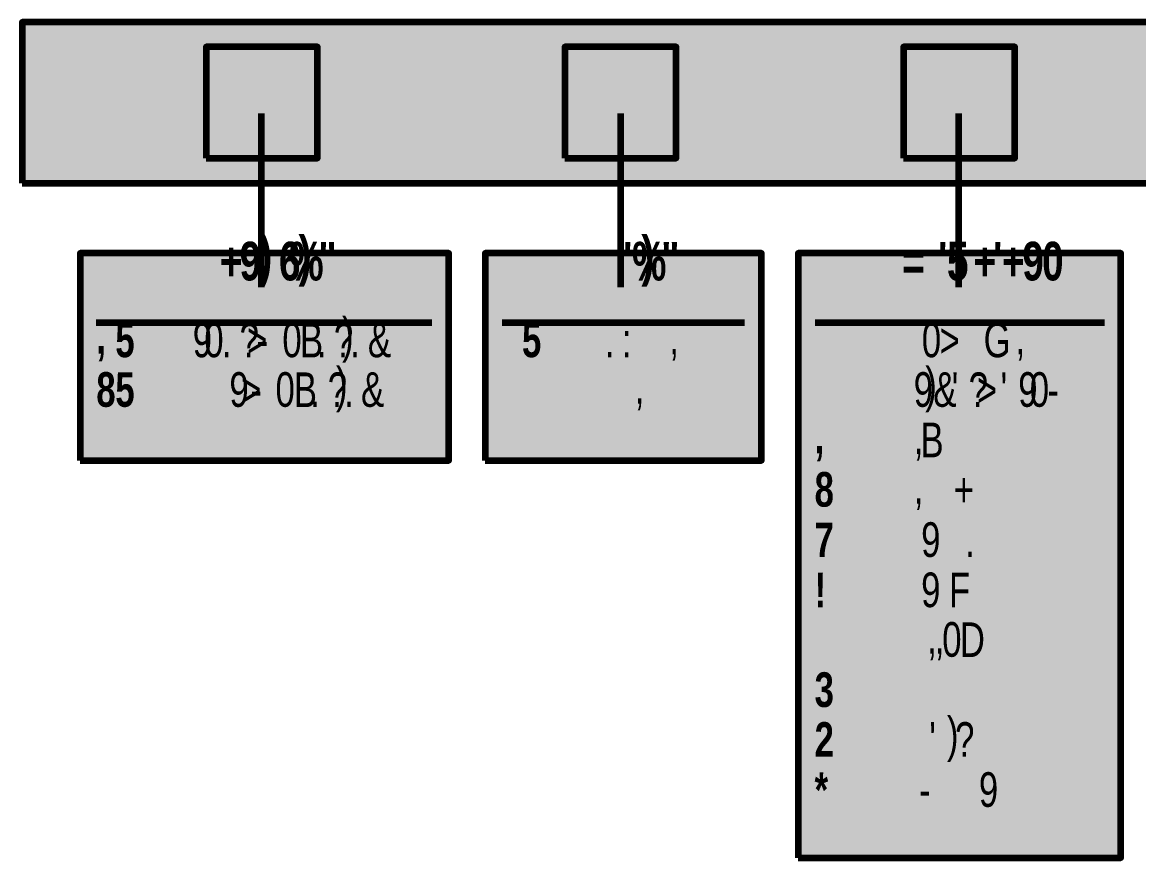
# Model space of a CAD drawing. Header units: inches. Extents: x 19 to 378, y -1 to 556.
# Drawn here: x 19 to 201.7, y 183.2 to 319.9 of the extents above; entities that cross this region are included whole.
import ezdxf

# ---------------------------------------------------------------- set-up
doc = ezdxf.new("R2010")
doc.units = ezdxf.units.IN
for name, color, linetype, lineweight in [('H', 7, 'CONTINUOUS', 100), ('P', 250, 'CONTINUOUS', 100), ('Text', 250, 'CONTINUOUS', 100)]:
    doc.layers.add(name, color=color, linetype=linetype, lineweight=lineweight)
doc.styles.get("Standard").update_dxf_attribs({"font": 'txt', "width": 0.75})

msp = doc.modelspace()

# ---------------------------------------------------------------- hatches: boundary and pattern name
at = {"layer": 'H', "linetype": 'CONTINUOUS'}
for color, points in [(0, [(19, 293.56), (377.89, 293.56), (377.89, 319.89), (19, 319.89)]), (7, [(49.11, 297.67), (67.33, 297.67), (67.33, 315.89), (49.11, 315.89)]), (7, [(107.78, 297.67), (126, 297.67), (126, 315.89), (107.78, 315.89)]), (7, [(163.22, 297.67), (181.44, 297.67), (181.44, 315.89), (163.22, 315.89)]), (7, [(28.44, 248.22), (88.78, 248.22), (88.78, 282.11), (28.44, 282.11)]), (7, [(94.78, 248.22), (140, 248.22), (140, 282.11), (94.78, 282.11)]), (7, [(146, 183.22), (198.78, 183.22), (198.78, 282.11), (146, 282.11)])]:
    msp.add_hatch(color=color, dxfattribs=at).paths.add_polyline_path(points)

# ---------------------------------------------------------------- linework, layer by layer
at = {"layer": 'P', "color": 0, "linetype": 'CONTINUOUS'}
for points in [[(19, 293.56), (377.89, 293.56), (377.89, 319.89), (19, 319.89), (19, 293.56)], [(49.11, 297.67), (67.33, 297.67), (67.33, 315.89), (49.11, 315.89), (49.11, 297.67)], [(107.78, 297.67), (126, 297.67), (126, 315.89), (107.78, 315.89), (107.78, 297.67)], [(163.22, 297.67), (181.44, 297.67), (181.44, 315.89), (163.22, 315.89), (163.22, 297.67)], [(58.11, 305), (58.11, 276.56)], [(116.89, 305), (116.89, 276.56)], [(172.22, 305), (172.22, 276.56)], [(28.44, 248.22), (88.78, 248.22), (88.78, 282.11), (28.44, 282.11), (28.44, 248.22)], [(94.78, 248.22), (140, 248.22), (140, 282.11), (94.78, 282.11), (94.78, 248.22)], [(146, 183.22), (198.78, 183.22), (198.78, 282.11), (146, 282.11), (146, 183.22)], [(31.11, 270.78), (86, 270.78)], [(97.56, 270.78), (137.22, 270.78)], [(148.78, 270.78), (196.11, 270.78)]]:
    msp.add_lwpolyline(points, dxfattribs=at)

# ---------------------------------------------------------------- texts
at = {"layer": 'Text', "color": 0, "linetype": 'CONTINUOUS', "attachment_point": 4}
for s, insert, char_height, width in [('{\\fFutura|b1|i0|c1|p15;)}', (57.78, 280.78), 6.3333, 6.6667), ('{\\fFutura|b1|i0|c1|p15;)}', (64.22, 280.78), 6.3333, 6.6667), ('{\\fFutura|b1|i0|c1|p15;)}', (120.33, 280.78), 6.3333, 6.6667), ('{\\fFutura|b1|i0|c1|p15;9}', (54.56, 280.78), 6.3333, 6.6667), ('{\\fFutura|b1|i0|c1|p15;6}', (61, 280.78), 6.3333, 6.6667), ('{\\fFutura|b1|i0|c1|p15;%}', (62.67, 280.78), 6.3333, 6.6667), ('{\\fFutura|b1|i0|c1|p15;"}', (67.44, 280.78), 6.3333, 6.6667), ("{\\fFutura|b1|i0|c1|p15;'}", (117.33, 280.78), 6.3333, 6.6667), ('{\\fFutura|b1|i0|c1|p15;%}', (118.78, 280.78), 6.3333, 6.6667), ('{\\fFutura|b1|i0|c1|p15;"}', (123.56, 280.78), 6.3333, 6.6667), ("{\\fFutura|b1|i0|c1|p15;'}", (168.89, 280.78), 6.3333, 6.6667), ('{\\fFutura|b1|i0|c1|p15;5}', (170.33, 280.78), 6.3333, 6.6667), ("{\\fFutura|b1|i0|c1|p15;'}", (177.89, 280.78), 6.3333, 6.6667), ('{\\fFutura|b1|i0|c1|p15;9}', (182.67, 280.78), 6.3333, 6.6667), ('{\\fFutura|b1|i0|c1|p15;0}', (185.89, 280.78), 6.3333, 6.6667), ('{\\fFutura|b1|i0|c1|p15;+}', (51.33, 280.78), 6.3333, 6.6667), ('{\\fFutura|b1|i0|c1|p15;=}', (163, 280.78), 6.3333, 6.6667), ('{\\fFutura|b1|i0|c1|p15;+}', (174.67, 280.78), 6.3333, 6.6667), ('{\\fFutura|b1|i0|c1|p15;+}', (179.33, 280.78), 6.3333, 6.6667), ('{\\fFutura|b1|i0|c1|p15;}', (46.22, 280.78), 6.3333, 6.6667), ('{\\fFutura|b1|i0|c1|p15;}', (107.78, 280.78), 6.3333, 6.6667), ('{\\fFutura|b1|i0|c1|p15;}', (110.89, 280.78), 6.3333, 6.6667), ('{\\fFutura|b1|i0|c1|p15;}', (114, 280.78), 6.3333, 6.6667), ('{\\fFutura|b1|i0|c1|p15;}', (156.67, 280.78), 6.3333, 6.6667), ('{\\fFutura|b1|i0|c1|p15;}', (160, 280.78), 6.3333, 6.6667), ('{\\fFutura|b1|i0|c1|p15;}', (165.89, 280.78), 6.3333, 6.6667), ('{\\fFutura|b1|i0|c1|p15;}', (172.11, 280.78), 6.3333, 6.6667), ('{\\fFutura|b1|i0|c1|p15;5}', (34.22, 267.89), 5.6667, 6), ('{\\fFutura|b0|i0|c1|p15;9}', (46.89, 267.89), 5.6667, 6), ('{\\fFutura|b0|i0|c1|p15;0}', (48.78, 267.89), 5.6667, 6), ('{\\fFutura|b0|i0|c1|p15;?}', (54.56, 267.89), 5.6667, 6), ('{\\fFutura|b0|i0|c1|p15;0}', (61.56, 267.89), 5.6667, 6), ('{\\fFutura|b0|i0|c1|p15;B}', (64.44, 267.89), 5.6667, 6), ('{\\fFutura|b0|i0|c1|p15;?}', (70, 267.89), 5.6667, 6), ('{\\fFutura|b0|i0|c1|p15;)}', (71.33, 267.89), 5.6667, 6), ('{\\fFutura|b0|i0|c1|p15;&}', (75.56, 267.89), 5.6667, 6), ('{\\fFutura|b1|i0|c1|p15;5}', (100.78, 267.89), 5.6667, 6), ('{\\fFutura|b0|i0|c1|p15;0}', (166.22, 267.89), 5.6667, 6), ('{\\fFutura|b0|i0|c1|p15;G}', (176.33, 267.89), 5.6667, 6), ('{\\fFutura|b0|i0|c1|p15;>}', (55.78, 267.89), 5.6667, 6), ('{\\fFutura|b0|i0|c1|p15;:}', (117.11, 267.89), 5.6667, 6), ('{\\fFutura|b0|i0|c1|p15;>}', (169.11, 267.89), 5.6667, 6), ('{\\fFutura|b1|i0|c1|p15;,}', (31.11, 267.89), 5.6667, 6), ('{\\fFutura|b0|i0|c1|p15;}', (44.33, 267.89), 5.6667, 6), ('{\\fFutura|b0|i0|c1|p15;-}', (57.33, 267.89), 5.6667, 6), ('{\\fFutura|b1|i0|c1|p15;}', (97.44, 267.89), 5.6667, 6), ('{\\fFutura|b0|i0|c1|p15;}', (110.67, 267.89), 5.6667, 6), ('{\\fFutura|b0|i0|c1|p15; }', (119.22, 267.89), 5.6667, 6), ('{\\fFutura|b0|i0|c1|p15;}', (121.89, 267.89), 5.6667, 6), ('{\\fFutura|b0|i0|c1|p15; }', (126, 267.89), 5.6667, 6), ('{\\fFutura|b0|i0|c1|p15;}', (128.67, 267.89), 5.6667, 6), ('{\\fFutura|b1|i0|c1|p15;}', (148.67, 267.89), 5.6667, 6), ('{\\fFutura|b0|i0|c1|p15;}', (162, 267.89), 5.6667, 6), ('{\\fFutura|b0|i0|c1|p15;}', (170.67, 267.89), 5.6667, 6), ('{\\fFutura|b0|i0|c1|p15; }', (173.67, 267.89), 5.6667, 6), ('{\\fFutura|b0|i0|c1|p15; }', (179, 267.89), 5.6667, 6), ('{\\fFutura|b0|i0|c1|p15;.}', (51.67, 267.89), 5.6667, 6), ('{\\fFutura|b0|i0|c1|p15;.}', (67.22, 267.89), 5.6667, 6), ('{\\fFutura|b0|i0|c1|p15;.}', (72.67, 267.89), 5.6667, 6), ('{\\fFutura|b0|i0|c1|p15;.}', (114.33, 267.89), 5.6667, 6), ('{\\fFutura|b0|i0|c1|p15;,}', (124.89, 267.89), 5.6667, 6), ('{\\fFutura|b0|i0|c1|p15;,}', (181.56, 267.89), 5.6667, 6), ('{\\fFutura|b0|i0|c1|p15;)}', (70.33, 259.78), 5.6667, 6), ('{\\fFutura|b0|i0|c1|p15;)}', (166.78, 259.78), 5.6667, 6), ('{\\fFutura|b1|i0|c1|p15;8}', (31.11, 259.78), 5.6667, 6), ('{\\fFutura|b1|i0|c1|p15;5}', (34.22, 259.78), 5.6667, 6), ('{\\fFutura|b0|i0|c1|p15;9}', (52.89, 259.78), 5.6667, 6), ('{\\fFutura|b0|i0|c1|p15;>}', (54.78, 259.78), 5.6667, 6), ('{\\fFutura|b0|i0|c1|p15;0}', (60.44, 259.78), 5.6667, 6), ('{\\fFutura|b0|i0|c1|p15;B}', (63.44, 259.78), 5.6667, 6), ('{\\fFutura|b0|i0|c1|p15;?}', (69, 259.78), 5.6667, 6), ('{\\fFutura|b0|i0|c1|p15;&}', (74.44, 259.78), 5.6667, 6), ('{\\fFutura|b0|i0|c1|p15;9}', (164.89, 259.78), 5.6667, 6), ('{\\fFutura|b0|i0|c1|p15;&}', (168.11, 259.78), 5.6667, 6), ("{\\fFutura|b0|i0|c1|p15;'}", (171.11, 259.78), 5.6667, 6), ('{\\fFutura|b0|i0|c1|p15;?}', (173.89, 259.78), 5.6667, 6), ('{\\fFutura|b0|i0|c1|p15;>}', (175.22, 259.78), 5.6667, 6), ("{\\fFutura|b0|i0|c1|p15;'}", (179.11, 259.78), 5.6667, 6), ('{\\fFutura|b0|i0|c1|p15;9}', (182, 259.78), 5.6667, 6), ('{\\fFutura|b0|i0|c1|p15;0}', (183.89, 259.78), 5.6667, 6), ('{\\fFutura|b0|i0|c1|p15;}', (44.33, 259.78), 5.6667, 6), ('{\\fFutura|b0|i0|c1|p15; }', (47.22, 259.78), 5.6667, 6), ('{\\fFutura|b0|i0|c1|p15;}', (49.89, 259.78), 5.6667, 6), ('{\\fFutura|b0|i0|c1|p15;-}', (56.33, 259.78), 5.6667, 6), ('{\\fFutura|b1|i0|c1|p15;}', (97.44, 259.78), 5.6667, 6), ('{\\fFutura|b0|i0|c1|p15;}', (110.67, 259.78), 5.6667, 6), ('{\\fFutura|b0|i0|c1|p15; }', (113.56, 259.78), 5.6667, 6), ('{\\fFutura|b0|i0|c1|p15;}', (116.22, 259.78), 5.6667, 6), ('{\\fFutura|b0|i0|c1|p15; }', (120.44, 259.78), 5.6667, 6), ('{\\fFutura|b0|i0|c1|p15;}', (123.11, 259.78), 5.6667, 6), ('{\\fFutura|b1|i0|c1|p15;}', (148.67, 259.78), 5.6667, 6), ('{\\fFutura|b0|i0|c1|p15;}', (162, 259.78), 5.6667, 6), ('{\\fFutura|b0|i0|c1|p15;}', (176.78, 259.78), 5.6667, 6), ('{\\fFutura|b0|i0|c1|p15;-}', (186.78, 259.78), 5.6667, 6), ('{\\fFutura|b0|i0|c1|p15; }', (190.89, 259.78), 5.6667, 6), ('{\\fFutura|b0|i0|c1|p15;.}', (66.11, 259.78), 5.6667, 6), ('{\\fFutura|b0|i0|c1|p15;.}', (71.67, 259.78), 5.6667, 6), ('{\\fFutura|b0|i0|c1|p15;,}', (119.22, 259.78), 5.6667, 6), ('{\\fFutura|b0|i0|c1|p15;B}', (166, 251.56), 5.6667, 6), ('{\\fFutura|b1|i0|c1|p15;,}', (148.67, 251.56), 5.6667, 6), ('{\\fFutura|b0|i0|c1|p15;}', (162, 251.56), 5.6667, 6), ('{\\fFutura|b0|i0|c1|p15; }', (168.78, 251.56), 5.6667, 6), ('{\\fFutura|b0|i0|c1|p15;,}', (164.89, 251.56), 5.6667, 6), ('{\\fFutura|b1|i0|c1|p15;8}', (148.67, 243.44), 5.6667, 6), ('{\\fFutura|b0|i0|c1|p15;+}', (171.44, 243.44), 5.6667, 6), ('{\\fFutura|b0|i0|c1|p15;}', (162, 243.44), 5.6667, 6), ('{\\fFutura|b0|i0|c1|p15;}', (166, 243.44), 5.6667, 6), ('{\\fFutura|b0|i0|c1|p15;}', (169, 243.44), 5.6667, 6), ('{\\fFutura|b0|i0|c1|p15;,}', (164.89, 243.44), 5.6667, 6), ('{\\fFutura|b1|i0|c1|p15;7}', (148.67, 235.22), 5.6667, 6), ('{\\fFutura|b0|i0|c1|p15;9}', (166.11, 235.22), 5.6667, 6), ('{\\fFutura|b0|i0|c1|p15;}', (162, 235.22), 5.6667, 6), ('{\\fFutura|b0|i0|c1|p15; }', (168, 235.22), 5.6667, 6), ('{\\fFutura|b0|i0|c1|p15; }', (170.67, 235.22), 5.6667, 6), ('{\\fFutura|b0|i0|c1|p15;.}', (173.33, 235.22), 5.6667, 6), ('{\\fFutura|b1|i0|c1|p15;!}', (148.67, 227), 5.6667, 6), ('{\\fFutura|b0|i0|c1|p15;9}', (166.11, 227), 5.6667, 6), ('{\\fFutura|b0|i0|c1|p15;F}', (170.67, 227), 5.6667, 6), ('{\\fFutura|b0|i0|c1|p15;}', (162, 227), 5.6667, 6), ('{\\fFutura|b0|i0|c1|p15; }', (168, 227), 5.6667, 6), ('{\\fFutura|b0|i0|c1|p15;0}', (169.56, 218.89), 5.6667, 6), ('{\\fFutura|b0|i0|c1|p15;D}', (172.44, 218.89), 5.6667, 6), ('{\\fFutura|b1|i0|c1|p15; }', (148.67, 218.89), 5.6667, 6), ('{\\fFutura|b0|i0|c1|p15;}', (162, 218.89), 5.6667, 6), ('{\\fFutura|b0|i0|c1|p15; }', (164.56, 218.89), 5.6667, 6), ('{\\fFutura|b0|i0|c1|p15;,}', (167.11, 218.89), 5.6667, 6), ('{\\fFutura|b0|i0|c1|p15;,}', (168.33, 218.89), 5.6667, 6), ('{\\fFutura|b1|i0|c1|p15;3}', (148.67, 210.67), 5.6667, 6), ('{\\fFutura|b0|i0|c1|p15;}', (162, 210.67), 5.6667, 6), ('{\\fFutura|b0|i0|c1|p15; }', (164.89, 210.67), 5.6667, 6), ('{\\fFutura|b0|i0|c1|p15;}', (167.56, 210.67), 5.6667, 6), ('{\\fFutura|b0|i0|c1|p15;)}', (170.33, 202.56), 5.6667, 6), ('{\\fFutura|b1|i0|c1|p15;2}', (148.67, 202.56), 5.6667, 6), ("{\\fFutura|b0|i0|c1|p15;'}", (167.44, 202.56), 5.6667, 6), ('{\\fFutura|b0|i0|c1|p15;?}', (171.67, 202.56), 5.6667, 6), ('{\\fFutura|b0|i0|c1|p15;}', (162, 202.56), 5.6667, 6), ('{\\fFutura|b0|i0|c1|p15; }', (173, 202.56), 5.6667, 6), ('{\\fFutura|b1|i0|c1|p15;*}', (148.67, 194.33), 5.6667, 6), ('{\\fFutura|b0|i0|c1|p15;9}', (175.56, 194.33), 5.6667, 6), ('{\\fFutura|b0|i0|c1|p15;}', (162, 194.33), 5.6667, 6), ('{\\fFutura|b0|i0|c1|p15;-}', (165.78, 194.33), 5.6667, 6), ('{\\fFutura|b0|i0|c1|p15;}', (169.89, 194.33), 5.6667, 6), ('{\\fFutura|b0|i0|c1|p15; }', (172.89, 194.33), 5.6667, 6)]:
    msp.add_mtext(s, dxfattribs=dict(at, insert=insert, char_height=char_height, width=width))

doc.saveas('drawing.dxf')
